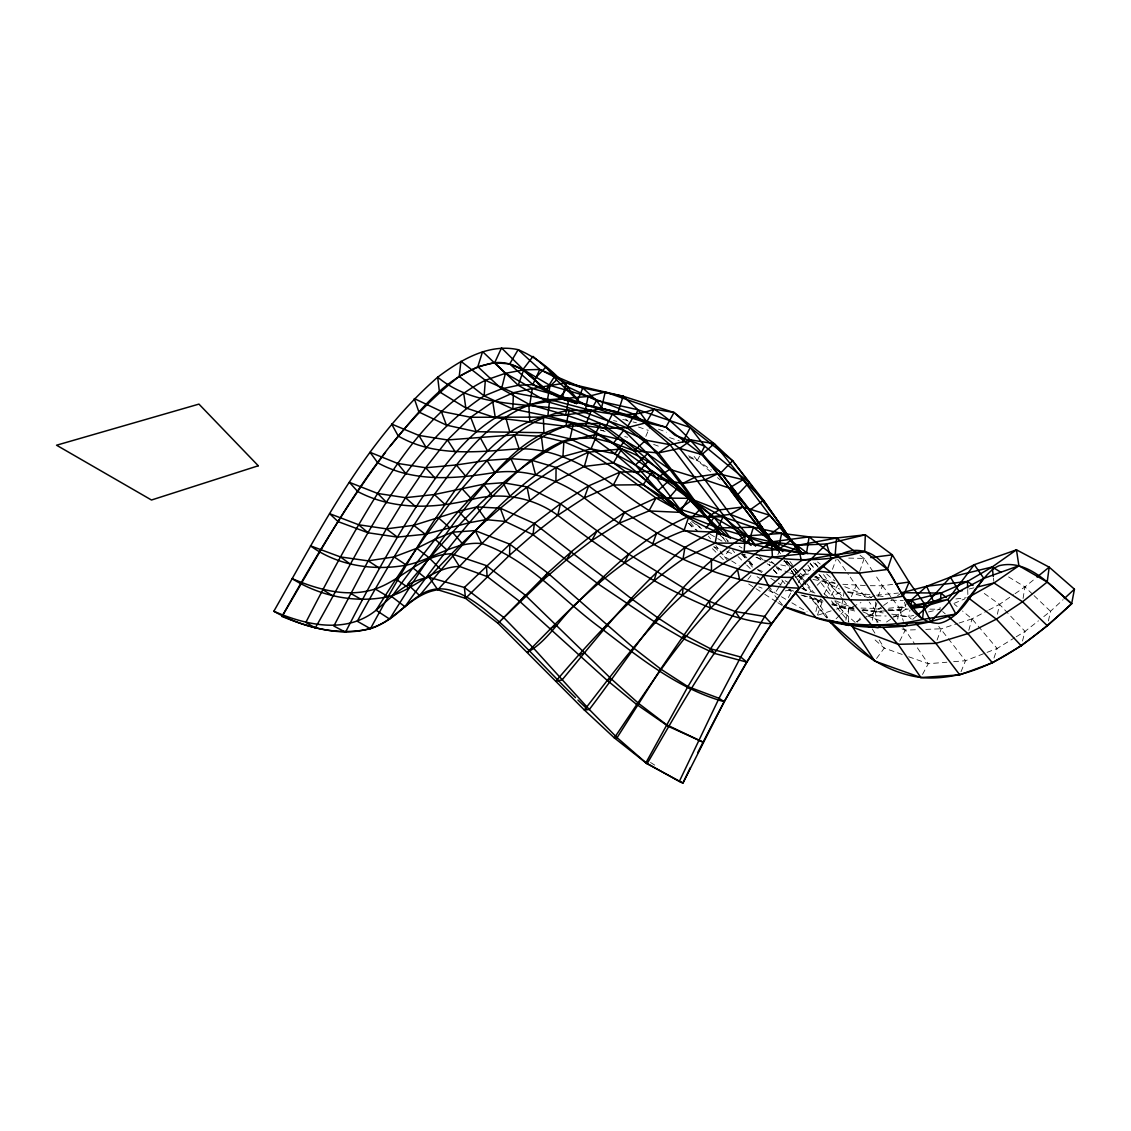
<?xml version="1.0" encoding="UTF-8"?>
<svg xmlns="http://www.w3.org/2000/svg" width="1131" height="1131" viewBox="0 0 1131 1131"><rect width="100%" height="100%" fill="white"/><g stroke="black" fill="none" stroke-linecap="round" stroke-linejoin="round"><path stroke-width="0.75" stroke-dasharray="5 3.75" d="M848.589 622.149L848.589 608.916L860.945 602.54M928.48 611.956L939.974 609.27L940.271 604.406M897.731 619.109L899.159 607.757L892.91 599.515M1023.074 598.455L1024.926 586.904L1035.713 578.125M836.417 609.142L841.422 607.503L843.118 597.79M843.401 596.178L844.263 591.329L833.066 595.316M911.247 619.01L908.787 616.565L909.946 610.132M872.397 620.156L874.574 608.874L869.159 602.031M997.401 614.218L999.521 604.35L1013.63 594.666M1048.423 620.947L1050.501 611.291L1063.112 599.67M815.903 611.489L818.688 600.434L821.884 599.303M845.818 620.141L849.197 607.389L843.726 600.589M1022.495 641.008L1025.039 631.395L1038.442 620.82M968.8 630.32L971.996 618.869L987.292 610.811M993.993 658.044L997.104 648.487L1014.747 637.686M859.701 571.466L864.169 558.417L867.477 557.993M817.487 614.967L821.997 602.484L819.819 599.798M878.165 622.177L872.298 615.66L877.953 600.066M937.062 640.118L941.204 628.794L957.406 623.577M832.473 569.317L836.106 559.477M961.025 671.729L965.521 660.716L997.104 648.487L971.996 618.869L962.552 611.023M877.868 596.73L882.505 585.773L874.786 574.251M645.801 436.439L650.155 426.147M851.332 596.673L856.181 585.632L849.367 575.891M777.874 554.642L780.56 548.747M824.343 594.001L829.504 582.917L823.41 574.463M899.696 641.164L905.252 630.137L918.938 629.628M699.538 456.175L697.318 460.473L710.749 471.881M798.415 582.705L801.342 577.036L799.264 574.209M788.349 597.55L791.446 591.612L789.311 589.011M922.514 674.458L928.268 663.713L946.887 662.215M778.891 587.159L775.103 592.997L768.571 590.58M779.839 585.688L783.627 579.835L789.48 583.271M831.087 595.387L838.481 584.19M857.227 622.135L861.073 616.847M876.567 658.454L884.286 648.077L878.73 639.241M747.845 579.482L750.956 575.523M729.424 549.836L724.193 556.296L728.505 561.471M836.078 618.798L839.64 615.335M840.828 614.175L843.203 611.857L836.827 601.551M817.176 585.25L823.156 579.44L818.787 573.983M889.249 610.726L899.824 610.273L906.214 604.562M912.745 619.364L916.633 616.027M1043.8 616.579L1050.501 611.291L1033.875 595.443M810.687 569.345L807.76 565.005L810.687 569.345L797.355 579.51L805.852 590.481M861.879 610.118L875.154 611.334L882.166 606.428M883.565 605.453L891.991 599.571M897.604 595.641L901.817 592.701M1015.044 593.69L1024.926 586.904L1032.603 594.227M886.506 622.022L892.175 618.233M893.589 617.3L906.327 608.789L904.517 602.356M1016.218 636.795L1025.039 631.395L999.521 604.35L982.782 592.39M988.819 610.005L999.521 604.35M870.206 597.748L874.843 595.358M856.294 621.711L867.081 616.452M868.622 615.702L876.313 611.956L886.322 610.896M953.956 603.417L964.842 598.865M818.052 615.137L834.749 609.68M959.031 623.054L971.996 618.869M969.069 588.997L974.06 587.795M893.151 616.183L908.787 616.565L913.707 615.42M795.164 577.149L808.326 574.081L799.363 566.037M785.211 590.919L791.969 589.52M888.627 608.238L905.804 606.541M888.033 609.623L899.824 610.273L908.32 609.001M870.22 585.702L882.505 585.773L894.14 584.133M742.021 554.6L745.485 554.119M955.879 598.949L966.227 597.762M887.991 610.726L906.327 608.789M876.525 595.203L898.438 593.04M953.659 661.663L965.521 660.716L938.744 626.447M861.044 608.082L881.6 608.549M899.159 607.757L906.143 607.46M863.038 609.482L875.154 611.334L887.482 610.811M925.794 629.373L941.204 628.794M842.849 584.275L868.467 585.688M891.454 600.236L903.259 600.377M929.88 609.128L939.974 609.27M848.717 558.092L864.169 558.417L873.825 572.809M867.42 614.373L872.298 615.66L886.195 616.013M874.574 608.874L881.303 609.241M832.19 604.322L852.576 607.587M831.964 604.887L855.234 609.524M812.949 579.454L836.177 583.596M805.032 569.727L813.769 570.688M831.964 602.95L841.422 607.503L853.636 609.058M862.359 610.175L883.155 612.931M847.656 591.767L871.45 594.92M878.193 595.825L883.212 596.532M891.695 614.133L908.787 616.565M849.197 607.389L854.386 608.167M780.786 564.892L789.438 566.688M798.062 575.835L806.318 578.082M624.637 436.58L627.705 437.259M613.525 420.576L616.876 421.34M622.743 419.403L631.31 421.51M633.021 421.934L636.442 422.768M600.292 429.907L603.643 430.755M847.628 592.206L869.527 597.875M841.422 607.503L856.054 611.362M802.657 595.245L822.011 601.381M831.978 604.208L848.589 608.916M600.688 430.19L605.142 431.491M815.027 576.329L835.13 583.059M638.506 427.023L648.317 430.36M669.58 437.598L679.392 440.934M755.946 557.272L767.355 561.216M768.981 561.782L773.858 563.464L771.186 561.344L776.304 565.811M801.087 595.047L821.997 602.484M902.199 654.453L884.286 648.077L872.354 637.559M908.716 656.772L928.268 663.713L915.799 645.532M802.006 588.36L816.426 593.563M789.141 589.463L794.004 591.23M658.426 429.172L666.682 432.212M776.728 568.031L788.222 572.229M789.862 572.837L796.422 575.241M653.647 444.412L661.734 447.395M689.231 457.504L697.318 460.473L692.087 453.899M713.703 546.824L720.306 549.256M726.908 551.688L733.524 554.119M758.802 586.947L762.054 588.162M867.873 616.042L884.117 622.177M902.001 628.921L905.252 630.137L914.838 644.133M757.756 569.586L764.231 572.145M844.8 586.72L871.648 597.521M783.529 560.99L788.335 562.927L793.609 567.479M835.625 600.787L853.156 607.898M862.727 611.786L872.298 615.66M814.574 577.079L839.57 589.081M801.978 588.53L809.867 592.333M688.567 455.835L699.976 462.07L711.47 470.044M710.155 534.214L722.016 541.07M785.762 599.26L775.103 592.997L770.154 588.148M791.856 602.823L807.096 611.758M814.306 597.861L818.688 600.434M1008.583 576.937L1024.926 586.904M730.174 560.015L724.193 556.296L715.782 545.566M731.672 560.934L739.137 565.571M757.077 576.697L761.559 579.468M739.08 546.146L742.035 547.998M756.837 557.272L761.276 560.057M767.2 563.775L770.169 565.627L768.076 562.856M650.509 762.478L657.153 766.662M748.68 583.978L754.518 587.724M755.989 588.671L763.284 593.351M764.74 594.284L776.417 601.777M777.888 602.71L782.256 605.523M757.614 569.883L762.025 572.724M770.847 578.379L776.728 582.168M778.199 583.101L781.139 584.996M788.505 589.718L791.446 591.612M860.027 555.349L864.169 558.417M691.734 521.363L701.503 528.743M817.501 561.937L820.244 564.072M720.136 535.387L728.067 541.692M954.451 604.307L957.151 606.541M696.314 524.19L701.588 528.587M717.464 477.593L720.15 479.869M813.571 562.771L818.816 567.281M826.676 574.039L834.551 580.797M794.923 568.624L798.882 572.032M800.211 573.177L805.484 577.715M823.962 593.648L827.934 597.055M820.413 599.006L823.057 601.282M942.632 611.574L945.29 613.893M818.83 574.124L823.156 579.44L843.076 596.829M855.135 622.375L843.203 611.857L834.805 600.886M625.641 419.05L628.172 421.34M777.577 566.97L782.652 571.593M688.652 523.215L697.544 531.485M714.043 546.853L721.663 553.936M759.636 556.551L765.956 562.687M773.533 570.038L777.322 573.714M738.048 556.551L745.456 563.846M746.7 565.062L750.404 568.695M725.876 538.709L728.293 541.127M741.611 554.43L747.662 560.481M748.878 561.683L753.727 566.518M712.445 548.705L718.623 554.897M719.853 556.127L723.557 559.845M688.581 523.314L693.43 528.545M902.877 627.521L905.252 630.137M826.704 617.922L809.556 596.419M743.689 554.133L748.213 559.52M749.344 560.863L753.882 566.249M778.34 550.981L780.56 553.639M831.441 600.858L848.999 622.107M786.483 561.132L792.096 567.932M793.213 569.289L796.592 573.375M797.708 574.732L805.569 584.26M811.181 591.061L806.827 585.702M769.32 588.912L778.185 599.713M779.287 601.056L782.61 605.099M773.35 569.529L776.545 573.417M781.86 579.92L785.055 583.808M810.178 563.478L814.504 568.794M788.335 562.927L792.675 568.285M793.764 569.628L797.03 573.643M798.118 574.986L802.473 580.344M690.362 522.437L697.94 531.726M801.342 577.036L805.696 582.394M806.785 583.737L813.302 591.767M829.504 582.917L842.637 599.232M786.879 560.891L792.407 567.748M799.023 575.976L805.654 584.204M810.05 563.054L814.419 568.525M722.822 537.734L726.06 541.806M732.52 549.92L734.669 552.621M856.181 585.632L868.085 600.66M708.43 536.165L710.537 538.851M810.093 595.98L827.072 617.922M815.932 576.202L830.606 595.401M882.505 585.773L891.878 598.143M742.304 553.554L748.383 561.739M749.401 563.111L752.44 567.197M789.905 561.471L794.075 567.14M795.107 568.554L798.232 572.795M775.88 566.249L780.913 573.177M815.281 563.196L818.335 567.423M802.473 586.579L791.417 570.83M803.477 587.993L805.484 590.82M803.279 569.543L807.195 575.071M837.675 559.223L848.391 574.506M784.49 560.693L790.428 569.374M784.631 560.608L790.597 569.614M791.488 570.787L795.404 576.598L791.559 570.632M785.762 561.754L790.597 569.162M872.255 628.935L875.026 633.346M815.762 598.412L827.652 617.526M823.156 579.44L835.908 600.066M899.824 610.273L903.429 621.329M875.154 611.334L877.161 622.785M993.485 578.167L993.838 581.376M875.436 602.003L876.313 611.956M967.698 589.491L967.896 595.952"/><path stroke-width="1.5" d="M587.653 405.718L578.577 401.137C562.899 379.931 542.767 359.941 518.139 349.677C488.479 343.16 460.458 360.096 437.669 377.203C365.087 440.751 320.752 528.615 273.843 611.263C302.528 627.564 337.717 636.286 370.445 628.709C396.034 620.693 410.61 593.789 437.796 589.774C473.889 550.316 511.551 511.594 555.929 481.339L556.07 467.485L588.403 452.174L621.668 448.936C663.826 463.682 693.6 500.425 721.041 533.874L730.654 537.988M273.843 611.263C305.865 625.231 346.425 634.42 376.086 610.231C392.033 596.461 407.301 580.486 429.186 577.319L437.796 589.774L465.52 598.341L509.558 555.25L509.841 544.209L534.383 523.497L560.439 503.818L588.629 485.892L620.113 472.079L652.573 471.316L678.247 487.249L714.099 517.305L749.344 537.833L780.56 548.747L804.141 553.681M800.112 553.13L763.496 500.312L732.619 460.769L714.283 443.691L674.034 412.504L623.167 396.246L566.164 382.858L532.291 388.513L513.403 392.726L492.805 401.943L470.666 417.282L447.523 439.959L425.694 467.753L405.492 497.682L386.406 528.856L368.169 560.863L333.829 626.023L345.506 632.229C372.58 579.383 401.109 527.074 435.322 478.441C455.934 450.392 479.855 422.485 512.852 408.984L513.403 392.726L485.326 380.299L460.911 361.27L459.243 376.425C379.592 438.432 332.627 531.33 282.001 616.48C313.075 628.949 350.525 640.089 382.221 623.464C398.791 615.108 409.917 598.907 426.981 591.414C447.31 583.073 468.022 596.659 483.658 608.605C516.909 635.438 544.902 667.983 575.509 697.643M940.568 599.557L940.964 593.096L967.457 581.433L992.226 566.97L1016.472 549.836L1049.2 567.154L1074.45 589.194L1071.651 603.714L1047.377 625.782L1021.222 645.815L992.438 662.823L959.752 674.882L920.874 677.54L874.645 661.041L829.193 620.665M509.841 544.209L475.19 530.609L452.442 532.206L435.053 539.247L416.788 548.295L394.069 556.89L368.169 560.863L340.431 556.933L310.459 545.821C337.165 565.656 373.909 571.212 406.34 565.09C432.24 559.986 454.535 540.957 481.82 543.559C529.393 559.916 562.404 600.589 602.385 629.288C639.906 658.03 677.907 688.708 724.193 701.715L719.047 698.294L687.902 686.616L660.702 669.029L633.982 648.247L547.715 572.979L509.841 544.209L464.374 587.47L465.52 598.341L498.022 623.294L584.331 709.985L589.308 709.505C636.286 647.879 677.441 577.347 745.145 536.052L771.554 541.862L798.034 545.227L826.676 543.954L831.342 559.209L799.32 588.162L771.653 623.874L746.898 662.144L724.193 701.715L682.94 783.076L647.059 763.736L614.331 737.879L584.331 709.985C630.462 651.018 676.225 586.664 744.17 551.334L745.145 536.052L717.987 527.965L688.906 516.485L655.98 497.993L620.113 472.079L588.403 452.174L563.888 441.712L541.381 436.354L514.407 434.841L447.523 439.959L418.88 435.421L391.651 424.068L398.225 436.015C435.294 457.532 478.441 451.835 519.101 448.753C554.034 448.3 585.66 465.265 613.327 485.029C681.922 540.321 776.997 576.923 864.72 551.405L887.482 569.459L903.287 596.065L922.571 619.42L955.935 614.091L983.829 578.379L1018.89 565.754L1047.193 582.041L1071.651 603.714C1031.288 641.376 982.245 680.805 923.773 677.822C885.333 673.906 853.198 649.067 828.966 620.424M563.888 441.712C500.199 474.469 452.81 530.17 407.627 584.246L419.601 595.514C462.254 544.534 505.119 491.08 562.913 456.542L563.888 441.712L597.295 434.219L624.835 440.666L647.54 453.771L669.693 469.323L692.639 499.534L719.217 509.94L742.911 507.013L769.702 515.241L802.388 553.497M485.326 380.299C437.57 404.403 406.001 449.742 377.655 493.455C351.472 535.147 328.4 578.676 305.837 622.418L315.28 627.889C362.457 545.849 402.777 450.081 484.139 395.907L485.326 380.299L505.416 373.315L523.653 369.879L539.798 369.484L582.804 387.975L623.167 396.246L637.926 409.747L647.102 422.047M1021.222 645.815L996.34 619.152L967.952 597.564L994.022 582.974L1018.89 565.754L1016.472 549.836L974.286 564.68L947.905 599.529L955.935 614.091L930.714 621.697L897.109 623.987L876.539 599.868L859.15 573.092L835.201 554.628L836.53 538.003L865.314 534.793L892.302 554.84L909.112 582.041L924.069 603.191L922.571 619.42C876.426 629.953 827.143 625.217 783.726 606.456L804.919 613.143M682.346 595.33L683.096 587.752L628.624 554.077L560.439 503.818L527.046 486.895L503.069 482.725L483.559 484.195L434.361 494.53L405.492 497.682L377.655 493.455L349.422 482.343L357.679 491.518C393.121 510.265 433.979 508.823 471.896 499.464C501.57 491.787 532.871 497.117 557.767 515.312C597.012 545.354 637.644 573.912 682.346 595.33C710.636 608.945 740.042 621.202 771.653 623.874L764.683 616.466L735.277 611.546L709.095 601.197L683.096 587.752M782.694 551.094C734.74 508.314 708.883 445.006 654.17 409.125C619.845 422.725 583.398 407.429 549.666 399.681C497.202 408.263 463.512 454.28 434.361 494.53C406.241 535.232 380.949 577.814 357.297 621.258L370.445 628.709C399.116 576.032 429.229 523.893 465.633 476.123C486.853 449.375 512.824 422.542 547.842 416.109L549.666 399.681L588.078 396.486L605.212 392.019L654.17 409.125L674.034 412.504L690.249 427.532L732.619 460.769L781.535 525.972L799.999 553.441M509.558 555.25L532.998 534.709L534.383 523.497L500.284 508.187L476.858 506.942L458.493 511.254L413.72 525.321L386.406 528.856L358.654 524.756L329.588 513.644L338.042 521.603L368.098 532.772L397.391 537.112L425.256 534.228L469.266 522.72L485.92 519.638L505.189 521.433L532.998 534.709L598.186 583.935L655.641 622.531L684.241 639.1L714.495 653.435L746.898 662.144L740.748 657.04L710.565 648.784L683.958 634.844L657.677 617.71L631.112 598.455L534.383 523.497M512.852 408.984L529.789 404.728L532.291 388.513L505.416 373.315L482.584 351.628L477.819 366.684L459.243 376.425L484.139 395.907L512.852 408.984L547.842 416.109L585.363 425.751L604.901 428.437L626.956 427.702L646.169 422.725L665.919 427.193L701.927 454.535L720.899 472.744L749.839 510.024L778.043 549.92L791.46 539.855M855.884 552.296L836.53 538.003L809.089 536.872L806.474 553.412L772.445 557.145C702.987 599.995 659.232 671.885 614.331 737.879L617.088 737.652L647.059 763.736C689.91 690.97 731.305 610.952 801.328 560.552L835.201 554.628L864.72 551.405L865.314 534.793L826.676 543.954L792.294 577.319L764.683 616.466L740.748 657.04L719.047 698.294L679.307 781.464L682.94 783.076L690.348 767.61M684.919 547.432L656.659 532.857L624.595 512.385L588.629 485.892L556.07 467.485L531.726 460.289L510.873 458.649L486.938 460.402L456.33 464.954L425.694 467.753L397.631 463.427L370.049 452.301L377.754 462.791C413.932 482.767 455.623 478.823 494.784 472.489C526.905 468.234 558.403 479.275 584.303 497.923C645.886 545.92 719.768 585.632 799.32 588.162L792.294 577.319C754.278 578.436 718.807 562.856 684.919 547.432C637.856 585.505 600.618 633.6 562.107 679.872L555.773 681.286C594.1 636.654 634.265 592.644 682.983 559.082L684.919 547.432L717.987 527.965L753.387 527.244L781.677 533.365L809.089 536.872L832.557 554.685M529.789 404.728L547.121 401.632L550.062 385.445L523.653 369.879L501.514 347.924L494.699 362.683L477.819 366.684L501.514 388.866L529.789 404.728L565.627 414.851L604.901 428.437L634.18 450.845L656.63 478.286L684.962 515.793M910.823 605.311L911.699 600.476L940.964 593.096L946.364 597.578M682.983 559.082L715.174 543.05L717.987 527.965M547.842 416.109L565.627 414.851L568.865 398.649L532.291 388.513M565.627 414.851L584.854 412.447L588.078 396.486L550.062 385.445M721.041 533.874L647.54 453.771L623.746 430.275L600.759 423.545L569.091 410.369C522.918 417.452 491.038 455.326 461.971 488.564C430.515 527.046 402.353 568.073 376.086 610.231L389.644 619.095C415.162 577.969 441.967 537.55 471.896 499.464C497.456 469.28 524.643 433.993 565.825 426.302L569.091 410.369L591.357 410.397L623.746 430.275L645.773 440.171L670.047 444.695L691.536 440.016L714.283 443.691L743.053 479.671L769.702 515.241L802.614 554.162M730.315 537.875L714.099 517.305L652.573 471.316L621.668 448.936L597.295 434.219L573.403 423.616C525.562 437.471 491.165 475.84 458.493 511.254C434.884 538.61 412.787 567.239 391.807 596.659L404.94 606.725C432.198 568.483 460.741 531.089 492.48 496.424C514.958 473.196 538.469 449.12 569.967 438.828L573.403 423.616L600.759 423.545C648.388 454.62 686.036 497.513 727.049 536.235M745.145 536.052L781.677 533.365L777.987 549.708L744.17 551.334M390.082 446.335C418.343 412.32 448.343 370.954 494.572 362.683L518.238 385.289L547.121 401.632L584.854 412.447L601.48 408.206L605.212 392.019M532.998 534.709L557.767 515.312L560.439 503.818M484.139 395.907L501.514 388.866L505.416 373.315M547.121 401.632L562.093 399.059L566.164 382.858L539.798 369.484L518.139 349.677L509.671 363.956L494.699 362.683C513.121 360.945 530.086 372.113 540.604 386.491M555.929 481.339L584.345 466.439L588.403 452.174M654.057 580.599L656.644 572.145M751.111 545.396L748.439 543.276L753.387 527.244L722.949 516.909L688.638 498.319L655.98 497.993L624.595 512.385L596.899 531.118L571.523 551.575L547.715 572.979L498.022 623.294L542.654 580.33L566.504 559.859L591.767 540.561L618.968 523.328L648.94 510.943L679.802 512.343C725.72 542.371 780.927 554.119 835.201 554.628M620.594 414.441L618.063 412.151L623.167 396.246M501.514 388.866L518.238 385.289L523.653 369.879M688.906 516.485C645.561 534.44 611.786 568.002 579.284 600.801C561.117 616.31 548.493 640.839 527.513 652.205C573.77 605.339 620.806 554.317 683.902 530.778L688.906 516.485L722.949 516.909L749.344 537.833L755.593 546.174M652.615 544.35L656.659 532.857M557.767 515.312L584.303 497.923L588.629 485.892M569.091 410.369C524.572 402.325 474.893 407.881 437.669 377.203L439.408 391.793L465.831 407.966L495.293 417.664L565.825 426.302L585.363 425.751L591.357 410.397M634.943 417.268L637.926 409.747L690.249 427.532L704.698 446.151L749.075 482.598L737.624 494.699L743.901 503.224M547.206 390.704L522.819 369.71L509.671 363.956L532.842 384.597L562.093 399.059L576.414 403.442L582.804 387.975L566.164 382.858M655.641 622.531L657.677 617.71M562.913 456.542L591.032 448.837L597.295 434.219M683.902 530.778L716.163 532.234L722.949 516.909M659.67 671.305L660.702 669.029C692.412 622.545 724.01 573.728 771.554 541.862L809.089 536.872M518.238 385.289L532.842 384.597L539.798 369.484M624.354 563.068L628.624 554.077M697.615 752.822C728.237 693.133 759.523 632.286 804.791 582.154C816.907 569.614 830.324 556.862 847.402 551.716A55.73 35.824 -57 0 1 855.997 550.359C900.432 551.264 895.455 622.107 938.688 623.379A26.791 17.672 -49.4 0 0 946.053 621.004C968.15 609.694 975.078 583.313 993.88 568.54A22.464 15.777 -48 0 1 999.535 565.585C1028.743 558.785 1051.788 586.848 1071.651 603.714M618.968 523.328L624.595 512.385M700.273 454.747L704.698 446.151L674.953 435.237L665.919 427.193L618.063 412.151L562.093 399.059M604.901 428.437L612.394 414.073L568.865 398.649M584.303 497.923L613.327 485.029L620.113 472.079M682.657 442.051L690.249 427.532M573.403 423.616L543.361 417.113L470.666 417.282L441.316 411.359L414.299 398.593L418.894 412.009L446.42 425.129L476.222 431.703L543.94 432.692L569.967 438.828L593.111 437.895L600.759 423.545M591.767 540.561L596.899 531.118M648.94 510.943L655.98 497.993M836.53 538.003L798.034 545.227L763.453 575.637L735.277 611.546L710.565 648.784L687.902 686.616L645.914 762.789L679.307 781.464M665.919 427.193L674.034 412.504M282.001 616.48C313.64 560.043 346.708 504.172 385.515 452.315M746.121 543.573L749.344 537.833M593.266 406.227L596.518 400.473L637.926 409.747M584.854 412.447L626.956 427.702L634.689 414.54L588.078 396.486M584.345 466.439L613.497 462.89L621.668 448.936M601.48 408.206L646.169 422.725L654.17 409.125M566.504 559.859L571.523 551.575M679.802 512.343L688.638 498.319M627.422 604.336L631.112 598.455M660.702 669.029L617.088 737.652L589.308 709.505L534.383 649.123L503.267 617.088L464.374 587.47L429.186 577.319C467.23 536.207 508.3 497.159 556.07 467.485M532.842 384.597L546.188 389.63L555.208 375.478L533.012 356.392L522.819 369.71L549.963 393.079M542.654 580.33L547.715 572.979M613.327 485.029L643.186 484.718L652.573 471.316M598.186 583.935L603.148 577.008M706.196 528.092L714.099 517.305M569.967 438.828L591.032 448.837L614.812 453.743L624.835 440.666M519.892 601.551L525.081 594.991L486.429 565.613L451.41 553.78C421.623 554.558 402.085 579.821 375.223 588.982C347.175 598.002 318.094 589.619 291.954 578.577C319.932 596.164 355.502 603.615 388.103 596.659C413.762 590.453 432.226 567.154 459.426 566.419L487.122 576.541L519.892 601.551L606.979 680.212L636.456 704.316L668.308 726.342L702.973 742.12L666.64 724.815L638.676 703.482L611.447 679.052L525.081 594.991M565.825 426.302L593.111 437.895L613.483 443.041L623.746 430.275M559.661 397.405L568.214 387.099L596.518 400.473L602.399 408.729M591.032 448.837L613.497 462.89L637.601 473.437L648.473 460.769M613.497 462.89L643.186 484.718L667.304 499.959L678.247 487.249M911.713 608.478L923.617 606.683L950.379 577.163L974.286 564.68L983.829 578.379L959.088 591.414L933.485 601.508L911.416 607.432M576.329 403.597L578.577 401.137L556.579 379.988L545.948 367.038L534.284 379.097L538.752 384.568M795.121 592.573L816.356 618.091C853.453 629.232 892.981 630.151 930.714 621.697L959.088 591.414L962.424 590.608M737.624 494.699L720.899 472.744L732.619 460.769M690.942 518.465L699.227 510.152M545.552 390.266L556.579 379.988M593.111 437.895L614.812 453.743L635.396 464.982L647.54 453.771M1064.37 598.497L1074.45 589.194M585.363 425.751L613.483 443.041L634.18 450.845L645.773 440.171L669.693 469.323L695.155 477.169L717.902 473.663L743.053 479.671L763.496 500.312L781.535 525.972L768.006 535.896L777.789 550.429M614.812 453.743L658.101 490.557L670.471 479.304M573.544 606.018L579.284 600.801M907.486 603.417L926.657 586.268L950.379 577.163L992.226 566.97L1001.147 572.413M766.139 547.475L772.445 541.905L800.451 551.504L803.081 553.752M646.169 422.725L679.604 448.385L701.927 454.535L714.283 443.691M907.557 623.831L904.97 626.065L871.464 624.991L849.947 599.826L831.271 572.597L823 566.207M917.92 614.911L933.485 601.508L938.645 600.914M630.66 650.989L633.982 648.247M1037.07 577.036L1049.2 567.154L1047.193 582.041L1022.537 601.763L996.34 619.152L967.882 633.586L935.874 643.355L898.113 644.317L853.382 627.422L850.752 625.146M602.385 629.288L607.234 625.485M613.483 443.041L635.396 464.982L658.101 490.557L679.561 509.162L692.639 499.534M701.927 454.535L729.255 488.069L749.839 510.024L763.496 500.312M634.18 450.845L658.426 452.923L670.047 444.695L719.217 509.94L746.036 542.795M626.956 427.702L658.426 452.923L679.604 448.385L691.536 440.016M635.396 464.982L656.63 478.286L669.693 469.323M679.561 509.162L706.677 517.433L730.244 514.351L756.158 524.416L769.702 515.241M880.851 625.796L878.024 627.691L844.97 623.337L822.859 597.168L809.146 577.828M656.63 478.286L682.46 483.559L704.981 479.855L729.255 488.069L743.053 479.671M658.426 452.923L682.46 483.559L706.677 517.433L719.217 509.94M679.604 448.385L704.981 479.855L730.244 514.351L742.911 507.013M550.062 628.85L556.579 625.104M682.46 483.559L695.155 477.169M851.671 623.959L848.589 625.457L829.956 620.382M704.981 479.855L717.902 473.663M636.456 704.316L638.676 703.482M578.591 655.019L584.458 652.87M911.388 607.22L923.617 606.683L947.905 599.529L910.78 605.636M606.979 680.212L611.447 679.052M902.722 595.924L901.817 592.701L926.657 586.268L967.457 581.433L973.028 585.42M977.382 586.989L994.022 582.974L1022.537 601.763L1047.377 625.782M753.458 544.746L772.445 541.905M895.809 583.907L909.112 582.041L903.287 596.065C867.661 603.191 830.79 600.066 795.701 591.57M870.785 557.583L892.302 554.84L887.482 569.459L859.15 573.092L831.271 572.597L817.275 571.07M715.174 543.05L748.439 543.276M901.817 592.701L940.964 593.096M906.638 600.42L911.699 600.476L917.849 606.372M904.998 599.543L911.699 600.476M513.403 392.726L549.666 399.681M584.741 405.181L591.4 406.58M594.736 407.273L618.063 412.151M546.188 389.63L576.414 403.442M350.652 593.407L362.231 599.967M375.223 588.982L388.103 596.659M322.886 589.689L332.373 595.641M368.169 560.863L379.507 568.2M394.069 556.89L406.34 565.09M395.892 579.143L409.125 588.205M340.431 556.933L349.96 563.874M386.406 528.856L397.391 537.112M643.186 484.718L683.873 515.425M416.788 548.295L429.243 557.809M413.72 525.321L425.256 534.228M781.677 533.365L807.817 553.681M612.394 414.073L645.773 440.171M753.387 527.244L780.56 548.747L782.638 551.575M716.163 532.234L718.807 534.327M709.971 463.964L720.899 472.744M412.829 567.847L425.652 578.153M637.601 473.437L689.712 518.677M358.654 524.756L368.098 532.772M634.689 414.54L670.047 444.695M947.948 616.211L967.882 633.586L992.438 662.823M438.729 518.012L450.124 528.12M405.492 497.682L415.968 507.013M555.208 375.478L568.214 387.099M435.053 539.247L447.056 550.076M582.804 387.975L596.518 400.473M666.64 724.815L668.308 726.342M434.361 494.53L444.964 504.369M577.927 700.032L586.48 708.359M916.181 623.874L935.874 643.355L959.752 674.882M429.356 558.12L440.92 569.642M377.655 493.455L386.816 502.645M687.902 686.616L690.688 689.486M458.493 511.254L469.266 522.72M730.64 487.376L752.087 513.036L777.195 549.68L756.158 524.416L729.255 488.069M658.101 490.557L670.994 504.412M667.304 499.959L673.214 506.462M461.971 488.564L471.896 499.464M882.859 627.38L898.113 644.317L920.874 677.54M425.694 467.753L435.322 478.441M452.442 532.206L462.975 544.28M756.158 524.416L778.043 549.92M710.565 648.784L714.495 653.435M456.33 464.954L465.633 476.123M851.191 624.764L874.645 661.041M730.244 514.351L755.593 545.227M397.631 463.427L406.156 473.96M706.677 517.433L720.673 535.034M746.008 506.066L768.006 535.896L749.839 510.024M483.559 484.195L492.48 496.424M476.858 506.942L485.92 519.638M735.277 611.546L740.24 618.685M486.938 460.402L494.784 472.489M447.523 439.959L455.595 452.457M451.41 553.78L459.426 566.419M829.49 620.467L831.313 623.421M950.379 577.163L959.088 591.414M418.88 435.421L426.147 447.551M480.251 437.64L487.461 450.788M503.069 482.725L509.968 496.099M475.19 530.609L481.82 543.559M763.453 575.637L768.741 586.395M923.617 606.683L930.714 621.697M510.873 458.649L516.98 471.896M926.657 586.268L933.485 601.508M470.666 417.282L476.222 431.703M500.284 508.187L505.189 521.433M441.316 411.359L446.42 425.129M514.407 434.841L519.101 448.753M505.571 416.731L509.742 431.886M531.726 460.289L535.458 474.384M709.095 601.197L710.636 608.153M798.034 545.227L801.328 560.552M737.398 568.836L739.632 579.595M527.046 486.895L529.76 500.425M492.805 401.943L495.293 417.664M463.668 392.952L465.831 407.966M541.381 436.354L543.177 450.916M992.226 566.97L993.301 576.57M683.958 634.844L684.241 639.1M486.429 565.613L487.122 576.541M771.554 541.862L772.445 557.145M528.856 404.969L529.76 421.199M543.361 417.113L543.94 432.692M967.457 581.433L967.655 587.88M711.456 559.209L711.484 570.434M258.278 465.774L151.483 500.015L56.55 445.218L198.943 404.106L258.278 465.774"/></g></svg>
